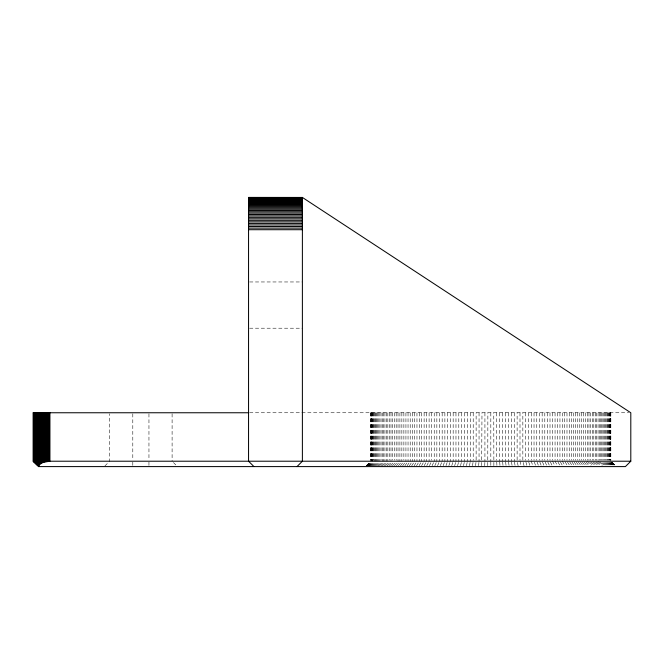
<?xml version="1.0" encoding="UTF-8"?>
<svg xmlns="http://www.w3.org/2000/svg" width="664" height="664" viewBox="0 0 664 664"><rect width="100%" height="100%" fill="white"/><g stroke="black" fill="none" stroke-linecap="round" stroke-linejoin="round"><path stroke-width="0.5" stroke-dasharray="3.32 2.49" d="M487.766 465.696L487.874 412.759M484.712 465.696L484.886 462.111M481.657 465.696L481.989 412.759M478.611 465.696L478.968 462.111M475.573 465.696L476.121 461.214L476.121 412.759M472.544 465.696L473.075 462.111M469.531 465.696L470.145 462.111M466.526 465.696L467.224 462.111M463.53 465.696L464.319 462.111M460.559 465.696L461.43 462.111M457.604 465.696L458.558 462.111M454.666 465.696L455.711 462.111M451.752 465.696L452.881 462.111M448.864 465.696L450.076 462.111M446 465.696L447.287 462.111M443.162 465.696L444.531 462.111M440.348 465.696L441.809 462.111M437.568 465.696L439.103 462.111M434.829 465.696L436.439 462.111M432.115 465.696L433.799 462.111M429.434 465.696L431.202 462.111M426.794 465.696L428.637 462.111M424.188 465.696L426.114 462.111M421.632 465.696L423.624 462.111M419.108 465.696L421.175 462.111M416.552 465.829L418.843 461.978M414.12 465.829L416.486 461.978M411.73 465.829L414.17 461.978M409.389 465.829L411.904 461.978M407.098 465.829L409.68 461.978M404.857 465.829L407.505 461.978M402.666 465.829L405.38 461.978M400.525 465.829L403.314 461.978M398.441 465.829L401.297 461.978M396.416 465.829L399.33 461.978M394.449 465.829L397.421 461.978M392.54 465.829L395.57 461.978M390.681 465.829L393.769 461.978M388.888 465.829L392.034 461.978M387.162 465.829L390.357 461.978M385.493 465.829L388.739 461.978M383.883 465.829L387.187 461.978M382.348 465.829L385.693 461.978M380.87 465.829L384.265 461.978M379.459 465.829L382.896 461.978M378.115 465.829L381.592 461.978M376.754 465.921L379.833 462.559M375.55 465.921L378.663 462.559M374.413 465.921L377.55 462.559M373.342 465.921L376.513 462.559M372.346 465.921L375.542 462.559M371.425 465.921L374.645 462.559M370.57 465.921L373.815 462.559M369.79 465.921L373.052 462.559M369.084 465.921L372.371 462.559M368.454 465.921L371.749 462.559M367.889 465.921L371.201 462.559M367.399 465.921L370.728 462.559M366.652 465.921L370.006 462.559M366.993 465.921L370.329 462.559M366.387 465.921L369.748 462.559M104.937 465.921L109.651 461.214L109.651 413.788M366.204 465.921L369.416 462.559M249.589 281.959L302.386 281.959M249.589 328.199L302.386 328.207M249.589 412.759L628.725 412.759M612.191 462.559L616.267 466.593M173.445 462.559L176.815 465.921M611.901 462.559L615.254 465.921M612.083 462.559L616.109 466.593M611.644 462.559L615.661 466.593M611.312 462.559L614.656 465.921M610.913 462.559L614.905 466.593M610.44 462.559L613.752 465.921M609.892 462.559L613.851 466.593M609.278 462.559L612.557 465.921M608.589 462.559L612.507 466.593M607.826 462.559L611.071 465.921M606.996 462.559L610.863 466.593M606.099 462.559L609.295 465.921M605.128 462.559L608.929 466.593M604.091 462.559L607.228 465.921M602.987 462.559L606.091 465.921M601.808 462.559L604.887 465.921M600.048 461.978L603.526 465.829M598.065 461.214L602.182 465.829M597.384 461.978L600.771 465.829M595.948 461.978L599.301 465.829M594.463 461.978L597.758 465.829M592.902 461.978L596.156 465.829M591.284 461.978L594.487 465.829M589.607 461.978L592.753 465.829M587.25 461.214L590.96 465.829M586.08 461.978L589.109 465.829M584.22 461.978L587.192 465.829M582.311 461.978L585.225 465.829M580.353 461.978L583.199 465.829M578.327 461.978L581.116 465.829M576.261 461.978L578.975 465.829M574.136 461.978L576.792 465.829M571.961 461.978L574.551 465.829M569.745 461.978L572.252 465.829M567.471 461.978L570.401 466.593M565.155 461.978L567.521 465.829M562.342 461.214L565.089 465.829M560.466 462.111L562.533 465.696M558.017 462.111L560.018 465.696M555.054 461.214L557.453 465.696M552.548 461.214L554.847 465.696M550.439 462.111L552.207 465.696M547.841 462.111L549.958 466.593M545.202 462.111L547.219 466.593M542.538 462.111L544.073 465.696M539.84 462.111L541.293 465.696M537.11 462.111L538.479 465.696M534.354 462.111L535.649 465.696M531.266 461.214L532.777 465.696M528.76 462.111L529.889 465.696M525.929 462.111L526.975 465.696M524.037 465.696L522.842 461.214L522.842 412.759M519.995 461.214L521.082 465.696M518.111 465.696L517.123 461.214L517.123 412.759M514.417 462.111L515.123 465.696M511.504 462.111L512.11 465.696M508.566 462.111L509.097 465.696M505.628 462.111L506.068 465.696M502.681 462.111L503.03 465.696M499.718 462.111L499.984 465.696M496.755 462.111L496.929 465.696M493.875 465.696L493.767 412.759M610.847 412.759L610.847 460.177M610.739 412.759L610.739 460.177M610.556 412.759L610.556 460.177M610.299 412.759L610.299 460.177M609.975 412.759L609.975 460.177M609.577 412.759L609.577 460.177M609.112 412.759L609.112 460.177M608.573 412.759L608.573 460.177M607.967 412.759L607.967 460.177M607.286 412.759L607.286 460.177M606.531 412.759L606.531 460.177M605.709 412.759L605.709 460.177M604.821 412.759L604.821 460.177M603.858 412.759L603.858 460.177M602.837 412.759L602.837 460.177M601.742 412.759L601.742 460.177M600.58 412.759L600.58 460.177M599.351 412.759L599.351 460.177M598.065 412.759L598.065 460.177M596.704 412.759L596.704 460.177M595.284 412.759L595.284 460.177M593.799 412.759L593.799 460.177M592.255 412.759L592.255 460.177M590.645 412.759L590.645 460.177M588.976 412.759L588.976 460.177M587.25 412.759L587.25 460.177M585.465 412.759L585.465 460.177M583.631 412.759L583.631 460.177M581.73 412.759L581.73 460.177M579.78 412.759L579.78 460.177M577.771 412.759L577.771 460.177M575.713 412.759L575.713 460.177M573.605 412.759L573.605 460.177M571.447 412.759L571.447 460.177M569.239 412.759L569.239 460.177M566.99 412.759L566.99 460.177M564.682 412.759L564.682 460.177M562.342 412.759L562.342 460.177M559.951 412.759L559.951 460.177M557.519 412.759L557.519 460.177M555.054 412.759L555.054 460.177M552.548 412.759L552.548 460.177M549.999 412.759L549.999 460.177M547.418 412.759L547.418 460.177M544.804 412.759L544.804 460.177M542.156 412.759L542.156 460.177M539.475 412.759L539.475 460.177M536.769 412.759L536.769 460.177M534.03 412.759L534.03 460.177M531.266 412.759L531.266 460.177M528.478 412.759L528.478 460.177M525.672 412.759L525.672 460.177M519.995 412.759L519.995 460.177M514.243 412.759L514.243 461.214M511.346 412.759L511.346 461.214M508.441 412.759L508.441 461.214M505.52 412.759L505.52 461.214M502.59 412.759L502.59 461.214M499.652 412.759L499.652 461.214M496.714 412.759L496.714 460.177M490.82 412.759L490.82 461.214M490.82 462.111L490.82 465.696M484.927 412.759L484.927 461.214M479.051 412.759L479.051 461.214M473.208 412.759L473.208 460.177M470.295 412.759L470.295 461.214M467.398 412.759L467.398 461.214M464.518 412.759L464.518 461.214M461.646 412.759L461.646 461.214M458.799 412.759L458.799 461.214M455.969 412.759L455.969 461.214M453.163 412.759L453.163 461.214M450.375 412.759L450.375 461.214M447.611 412.759L447.611 461.214M444.88 412.759L444.88 461.214M442.166 412.759L442.166 461.214M439.493 412.759L439.493 461.214M436.846 412.759L436.846 461.214M434.223 412.759L434.223 461.214M431.641 412.759L431.641 460.177M429.102 412.759L429.102 461.214M426.587 412.759L426.587 461.214M424.122 412.759L424.122 461.214M421.69 412.759L421.69 461.214M419.299 412.759L419.299 461.214M416.959 412.759L416.959 461.214M414.66 412.759L414.66 461.214M412.402 412.759L412.402 461.214M410.194 412.759L410.194 461.214M408.036 412.759L408.036 461.214M405.928 412.759L405.928 461.214M403.87 412.759L403.87 460.177M401.861 412.759L401.861 461.214M399.911 412.759L399.911 461.214M398.018 412.759L398.018 461.214M396.176 412.759L396.176 460.177M394.391 412.759L394.391 460.177M392.665 412.759L392.665 460.177M390.996 412.759L390.996 461.214M389.386 412.759L389.386 460.177M387.842 412.759L387.842 461.214M386.357 412.759L386.357 461.214M384.937 412.759L384.937 461.214M383.584 412.759L383.584 461.214M382.29 412.759L382.29 461.214M381.061 412.759L381.061 460.177M379.899 412.759L379.899 461.214M378.812 412.759L378.812 461.214M377.783 412.759L377.783 461.214M376.82 412.759L376.82 461.214M375.932 412.759L375.932 461.214M375.11 412.759L375.11 461.214M374.363 412.759L374.363 461.214M373.683 412.759L373.683 460.177M373.068 412.759L373.068 461.214M372.529 412.759L372.529 461.214M372.064 412.759L372.064 461.214M371.666 412.759L371.666 460.177M371.342 412.759L371.342 460.177M371.085 412.759L371.085 461.214M370.91 412.759L370.91 461.214M370.803 412.759L370.803 460.177M172.1 413.788L172.1 461.214M148.952 413.788L148.952 460.177M148.952 462.111L148.952 465.696M132.8 413.788L132.8 460.177M132.8 462.111L132.8 465.696"/><path stroke-width="1" d="M253.938 466.593L248.552 461.214L248.552 197.407L302.386 197.44L630.8 412.759L630.8 461.214L625.413 466.593L38.587 466.593L38.852 412.759M33.2 461.214L38.587 466.593L39.483 464.202L39.483 412.759M297.007 466.593L302.386 461.214L302.386 197.407M630.8 461.214L49.933 461.214L43.019 462.351L37.699 465.705L37.699 412.759M248.552 197.565L302.386 197.565M248.552 197.756L302.386 197.756M248.552 198.03L302.386 198.03M248.552 198.37L302.386 198.37M248.552 198.793L302.386 198.793M248.552 199.291L302.386 199.291M248.552 199.864L302.386 199.864M248.552 200.503L302.386 200.503M248.552 201.217L302.386 201.217M248.552 201.997L302.386 201.997M248.552 202.852L302.386 202.852M248.552 203.765L302.386 203.765M248.552 204.736L302.386 204.736M248.552 205.774L302.386 205.774M248.552 206.869L302.386 206.869M248.552 208.015L302.386 208.015M248.552 209.218L302.386 209.218M248.552 210.463L302.386 210.463M248.552 211.758L302.386 211.758M248.552 213.102L302.386 213.102M248.552 214.48L302.386 214.48M248.552 215.9L302.386 215.9M248.552 217.344L302.386 217.344M248.552 218.829L302.386 218.829M248.552 220.332L302.386 220.332M248.552 221.859L302.386 221.859M248.552 223.403L302.386 223.403M248.552 224.971L302.386 224.971M248.552 226.54L302.386 226.54M248.552 228.126L302.386 228.126M248.552 229.711L302.386 229.711M33.2 412.759L248.552 412.759M38.587 466.593L38.263 412.759M49.933 412.759L49.933 461.214M49.003 412.759L49.003 461.231M48.082 412.759L48.082 461.281M47.185 412.759L47.185 461.372M46.306 412.759L46.306 461.497M45.451 412.759L45.451 461.663M44.612 412.759L44.612 461.853M43.807 412.759L43.807 462.086M43.019 412.759L43.019 462.351M42.255 412.759L42.255 462.659M41.525 412.759L41.525 462.991M40.811 412.759L40.811 463.364M40.13 412.759L40.13 463.771M37.167 412.759L37.167 465.173M36.661 412.759L36.661 464.675M36.196 412.759L36.196 464.202M35.756 412.759L35.756 463.771M35.35 412.759L35.35 463.364M34.984 412.759L34.984 462.991M34.644 412.759L34.644 462.659M34.345 412.759L34.345 462.351M34.08 412.759L34.08 462.086M33.847 412.759L33.847 461.853M33.648 412.759L33.648 461.663M33.49 412.759L33.49 461.497M33.358 412.759L33.358 461.372M33.275 412.759L33.275 461.281"/></g></svg>
